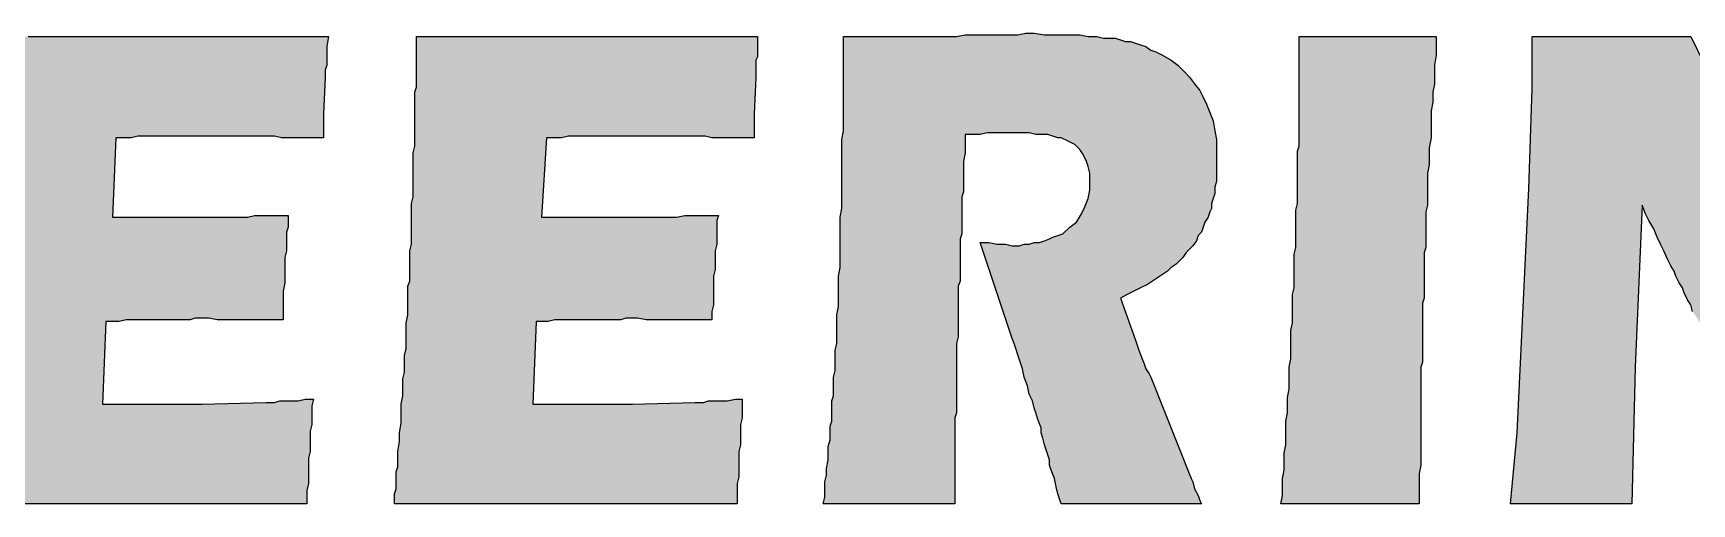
# Model space of a CAD drawing. Extents: x 0 to 48, y 0 to 36.
# Drawn here: x 46.22 to 47.034, y 6.611 to 6.842 of the extents above; entities that cross this region are included whole.
import ezdxf

# ---------------------------------------------------------------- set-up
doc = ezdxf.new("R2010")
doc.units = 0
doc.header["$LTSCALE"] = 10
doc.header["$MEASUREMENT"] = 0
doc.layers.add('BDR-18', color=1, linetype='Continuous')

# ---------------------------------------------------------------- blocks, each defined once
blk = doc.blocks.new('hel_logo_borderless')
at = {"layer": 'BDR-18', "linetype": 'ByBlock'}
h = blk.add_hatch(color=256, dxfattribs=at)
h.dxf.hatch_style = 1
h.paths.add_polyline_path([(2.10754, 1.06416), (2.10836, 1.06747), (2.10836, 1.07161), (2.10836, 1.07493), (2.10919, 1.07824), (2.10919, 1.08155), (2.11002, 1.08569), (2.11002, 1.089), (2.11002, 1.09232), (2.11085, 1.09563), (2.11085, 1.09894), (2.11085, 1.10225), (2.11168, 1.10474), (2.11168, 1.10805), (2.11168, 1.11136), (2.11168, 1.11467), (2.1125, 1.11716), (2.1125, 1.12047), (2.1125, 1.12378), (2.1125, 1.12626), (2.11333, 1.12958), (2.11333, 1.13289), (2.11333, 1.1362), (2.11333, 1.13951), (2.11416, 1.14282), (2.11416, 1.14614), (2.11416, 1.15028), (2.11416, 1.15359), (2.11416, 1.1569), (2.11499, 1.16104), (2.11499, 1.16435), (2.11499, 1.16849), (2.11499, 1.17263), (2.11499, 1.17595), (2.11582, 1.18009), (2.11582, 1.18423), (2.11582, 1.18837), (2.11582, 1.19251), (2.11582, 1.19665), (2.11582, 1.20079), (2.11582, 1.20493), (2.11664, 1.20907), (2.11664, 1.21321), (2.11664, 1.21735), (2.11664, 1.22149), (2.11664, 1.22563), (2.11664, 1.22977), (2.11664, 1.23391), (2.11664, 1.23888), (2.11664, 1.24302), (2.11747, 1.24716), (2.11747, 1.2513), (2.11747, 1.25461), (2.11747, 1.25875), (2.11747, 1.26289), (2.11747, 1.2662), (2.11747, 1.26951), (2.11747, 1.27283), (2.11747, 1.27614), (2.11747, 1.27945), (2.11747, 1.28276), (2.11747, 1.28525), (2.11747, 1.28856), (2.11747, 1.29104), (2.11747, 1.29353), (2.12244, 1.29353), (2.12658, 1.29353), (2.13072, 1.29353), (2.13486, 1.29353), (2.13817, 1.29353), (2.14148, 1.29353), (2.1448, 1.29353), (2.14811, 1.29353), (2.15142, 1.29353), (2.15391, 1.29353), (2.15805, 1.29353), (2.16136, 1.29353), (2.16467, 1.29353), (2.16881, 1.29353), (2.17295, 1.29353), (2.17709, 1.29435), (2.18123, 1.29435), (2.1862, 1.29435), (2.19034, 1.29435), (2.19448, 1.29435), (2.19862, 1.29435), (2.20276, 1.29435), (2.2069, 1.29518), (2.21104, 1.29518), (2.21601, 1.29435), (2.22015, 1.29435), (2.22512, 1.29435), (2.22926, 1.29435), (2.2334, 1.29435), (2.23754, 1.29353), (2.24168, 1.29353), (2.24499, 1.2927), (2.2483, 1.2927), (2.25078, 1.2927), (2.25327, 1.29187), (2.25575, 1.29104), (2.25824, 1.29104), (2.26072, 1.29021), (2.2632, 1.28939), (2.26569, 1.28856), (2.26817, 1.2869), (2.27066, 1.28607), (2.27397, 1.28442), (2.27811, 1.28193), (2.28142, 1.27945), (2.28473, 1.27614), (2.28722, 1.27365), (2.2897, 1.27034), (2.29219, 1.26703), (2.29384, 1.26372), (2.2955, 1.2604), (2.29715, 1.25626), (2.29881, 1.25212), (2.29964, 1.24716), (2.30047, 1.24302), (2.30047, 1.24053), (2.30047, 1.23805), (2.30047, 1.23556), (2.30047, 1.23308), (2.30047, 1.2306), (2.30047, 1.22728), (2.30047, 1.2248), (2.30047, 1.22232), (2.29964, 1.21983), (2.29964, 1.21652), (2.29881, 1.21404), (2.29798, 1.21155), (2.29798, 1.20907), (2.29715, 1.20741), (2.29633, 1.20493), (2.29467, 1.20244), (2.29384, 1.19996), (2.29301, 1.19747), (2.29136, 1.19582), (2.29053, 1.19333), (2.28887, 1.19085), (2.28722, 1.18919), (2.28556, 1.18754), (2.28391, 1.18505), (2.28225, 1.1834), (2.28059, 1.18174), (2.27811, 1.18009), (2.27645, 1.17843), (2.27397, 1.17677), (2.27148, 1.17512), (2.269, 1.17346), (2.26652, 1.17181), (2.2632, 1.17015), (2.25989, 1.16849), (2.25658, 1.16684), (2.25327, 1.16518), (2.26072, 1.14448), (2.26238, 1.13951), (2.26403, 1.13537), (2.26486, 1.13289), (2.26569, 1.1304), (2.26734, 1.12792), (2.26817, 1.12626), (2.28805, 1.07658), (2.28887, 1.07493), (2.2897, 1.07161), (2.29136, 1.0683), (2.29219, 1.06582), (2.29301, 1.06416), (2.2897, 1.06416), (2.28722, 1.06416), (2.28391, 1.06416), (2.28142, 1.06416), (2.27894, 1.06416), (2.27645, 1.06416), (2.27231, 1.06416), (2.26817, 1.06416), (2.26486, 1.06416), (2.26155, 1.06416), (2.25989, 1.06416), (2.25658, 1.06416), (2.25327, 1.06416), (2.24913, 1.06416), (2.24499, 1.06416), (2.2425, 1.06416), (2.24085, 1.06416), (2.23836, 1.06416), (2.23505, 1.06416), (2.23257, 1.06416), (2.23008, 1.06416), (2.22677, 1.06416), (2.22429, 1.06416), (2.22346, 1.06665), (2.22263, 1.06913), (2.2218, 1.07244), (2.22098, 1.07658), (2.21932, 1.08072), (2.21849, 1.08321), (2.21849, 1.08569), (2.21766, 1.08817), (2.21684, 1.09066), (2.21601, 1.09314), (2.21518, 1.09646), (2.21435, 1.09894), (2.21435, 1.10142), (2.2127, 1.10556), (2.21187, 1.10888), (2.21104, 1.11136), (2.21021, 1.11467), (2.20855, 1.11798), (2.20773, 1.12212), (2.20607, 1.12626), (2.20524, 1.1304), (2.20441, 1.13289), (2.20359, 1.13537), (2.20276, 1.13786), (2.20193, 1.14034), (2.2011, 1.14282), (2.20027, 1.14531), (2.18454, 1.19251), (2.18868, 1.19251), (2.19282, 1.19168), (2.19696, 1.19168), (2.20027, 1.19085), (2.20359, 1.19085), (2.20607, 1.19168), (2.20855, 1.19168), (2.21104, 1.19251), (2.21352, 1.19251), (2.21601, 1.19333), (2.21849, 1.19416), (2.22015, 1.19499), (2.22263, 1.19582), (2.22512, 1.19665), (2.22843, 1.19996), (2.23174, 1.20244), (2.23422, 1.20658), (2.23588, 1.2099), (2.23754, 1.21404), (2.23836, 1.21818), (2.23836, 1.22232), (2.23836, 1.22646), (2.23754, 1.22977), (2.23671, 1.23225), (2.23505, 1.23556), (2.2334, 1.23805), (2.23091, 1.24053), (2.2276, 1.24219), (2.22429, 1.24384), (2.22263, 1.24384), (2.22015, 1.24467), (2.21766, 1.2455), (2.21518, 1.2455), (2.21187, 1.2455), (2.20855, 1.24633), (2.20524, 1.24633), (2.2011, 1.24633), (2.19862, 1.24633), (2.19613, 1.24633), (2.19282, 1.24633), (2.19034, 1.24633), (2.18785, 1.24633), (2.18454, 1.2455), (2.18123, 1.2455), (2.17709, 1.2455), (2.17709, 1.24136), (2.17709, 1.23639), (2.17626, 1.23225), (2.17626, 1.22728), (2.17626, 1.2248), (2.17626, 1.22232), (2.17626, 1.21983), (2.17626, 1.21735), (2.17543, 1.21486), (2.17543, 1.21238), (2.17543, 1.2099), (2.17543, 1.20741), (2.17543, 1.20493), (2.17543, 1.20161), (2.17543, 1.19913), (2.17543, 1.19665), (2.17461, 1.19416), (2.17461, 1.19085), (2.17461, 1.18837), (2.17461, 1.18505), (2.17461, 1.18257), (2.17461, 1.17926), (2.17461, 1.17677), (2.17461, 1.17346), (2.17378, 1.17098), (2.17378, 1.16767), (2.17378, 1.16435), (2.17378, 1.16104), (2.17378, 1.15856), (2.17378, 1.15525), (2.17378, 1.15193), (2.17378, 1.14862), (2.17378, 1.14614), (2.17295, 1.14282), (2.17295, 1.13951), (2.17295, 1.13703), (2.17295, 1.13372), (2.17295, 1.1304), (2.17295, 1.12709), (2.17295, 1.12461), (2.17295, 1.1213), (2.17295, 1.11798), (2.17295, 1.1155), (2.17295, 1.11219), (2.17295, 1.10888), (2.17212, 1.10639), (2.17212, 1.10308), (2.17212, 1.09977), (2.17212, 1.09728), (2.17212, 1.09397), (2.17212, 1.09066), (2.17212, 1.08817), (2.17212, 1.08486), (2.17212, 1.08155), (2.17212, 1.07907), (2.17212, 1.07575), (2.17212, 1.07327), (2.17212, 1.06996), (2.17212, 1.06665), (2.17212, 1.06416), (2.16881, 1.06416), (2.16633, 1.06416), (2.16301, 1.06416), (2.16053, 1.06416), (2.15805, 1.06416), (2.15556, 1.06416), (2.15142, 1.06416), (2.14728, 1.06416), (2.14397, 1.06416), (2.14148, 1.06416), (2.139, 1.06416), (2.13652, 1.06416), (2.13403, 1.06416), (2.13072, 1.06416), (2.12658, 1.06416), (2.12244, 1.06416), (2.12078, 1.06416), (2.1183, 1.06416), (2.11582, 1.06416), (2.11333, 1.06416), (2.11085, 1.06416)])
h = blk.add_hatch(color=256, dxfattribs=at)
h.dxf.hatch_style = 1
h.paths.add_polyline_path([(1.68607, 1.06416), (1.68607, 1.06665), (1.6869, 1.06913), (1.6869, 1.07161), (1.6869, 1.07493), (1.6869, 1.07741), (1.68773, 1.07989), (1.68773, 1.08238), (1.68773, 1.08486), (1.68773, 1.08735), (1.68855, 1.08983), (1.68855, 1.0948), (1.68938, 1.09894), (1.68938, 1.10391), (1.68938, 1.10805), (1.69021, 1.11302), (1.69021, 1.11716), (1.69021, 1.1213), (1.69104, 1.12544), (1.69104, 1.12875), (1.69104, 1.13289), (1.69187, 1.13703), (1.69187, 1.14034), (1.69187, 1.14448), (1.69187, 1.14862), (1.69269, 1.15276), (1.69269, 1.1569), (1.69269, 1.16104), (1.69352, 1.16601), (1.69352, 1.17098), (1.69352, 1.17346), (1.69352, 1.17595), (1.69352, 1.17843), (1.69352, 1.18091), (1.69352, 1.1834), (1.69435, 1.18588), (1.69435, 1.18837), (1.69435, 1.19168), (1.69435, 1.19416), (1.69435, 1.19665), (1.69435, 1.19996), (1.69435, 1.20244), (1.69518, 1.20575), (1.69518, 1.20824), (1.69518, 1.21155), (1.69518, 1.21486), (1.69518, 1.21735), (1.69518, 1.22066), (1.69518, 1.22314), (1.69518, 1.22646), (1.69601, 1.22894), (1.69601, 1.23142), (1.69601, 1.23391), (1.69601, 1.23639), (1.69601, 1.2397), (1.69601, 1.24136), (1.69601, 1.24633), (1.69601, 1.25047), (1.69601, 1.25461), (1.69683, 1.25875), (1.69683, 1.26289), (1.69683, 1.2662), (1.69683, 1.26869), (1.69683, 1.272), (1.69683, 1.27448), (1.69683, 1.27697), (1.69683, 1.27862), (1.69683, 1.29353), (1.70097, 1.29353), (1.70594, 1.29353), (1.71091, 1.29353), (1.71505, 1.29353), (1.71753, 1.29353), (1.72002, 1.29353), (1.7225, 1.29353), (1.72581, 1.29353), (1.7283, 1.29353), (1.73078, 1.29353), (1.73327, 1.29353), (1.73575, 1.29353), (1.73824, 1.29353), (1.74155, 1.29353), (1.74403, 1.29353), (1.74652, 1.29353), (1.74983, 1.29353), (1.75231, 1.29353), (1.75562, 1.29353), (1.75811, 1.29353), (1.76142, 1.29353), (1.7639, 1.29353), (1.76722, 1.29353), (1.77053, 1.29353), (1.77301, 1.29353), (1.77632, 1.29353), (1.77964, 1.29353), (1.78295, 1.29353), (1.78543, 1.29353), (1.78874, 1.29353), (1.79123, 1.29353), (1.79371, 1.29353), (1.79702, 1.29353), (1.79951, 1.29353), (1.80199, 1.29353), (1.80531, 1.29353), (1.80779, 1.29353), (1.81027, 1.29353), (1.81359, 1.29353), (1.81607, 1.29353), (1.81855, 1.29353), (1.82104, 1.29353), (1.82352, 1.29353), (1.82601, 1.29353), (1.82849, 1.29353), (1.8318, 1.29353), (1.83429, 1.29353), (1.83677, 1.29353), (1.83925, 1.29353), (1.84174, 1.29353), (1.84588, 1.29353), (1.85085, 1.29353), (1.85581, 1.29353), (1.85996, 1.29353), (1.86492, 1.29353), (1.8641, 1.28856), (1.8641, 1.2869), (1.8641, 1.28359), (1.8641, 1.28193), (1.8641, 1.27945), (1.86327, 1.27697), (1.86327, 1.27365), (1.86244, 1.25544), (1.86244, 1.25212), (1.86244, 1.24964), (1.86244, 1.24633), (1.86244, 1.24384), (1.85913, 1.24384), (1.85499, 1.24384), (1.85167, 1.24384), (1.84836, 1.24384), (1.84505, 1.24384), (1.84174, 1.24384), (1.83843, 1.24467), (1.83594, 1.24467), (1.83263, 1.24467), (1.82932, 1.24467), (1.82683, 1.24467), (1.82435, 1.24467), (1.82104, 1.24467), (1.81855, 1.24467), (1.81607, 1.24467), (1.81359, 1.24467), (1.8111, 1.24467), (1.80862, 1.24467), (1.80613, 1.24467), (1.80365, 1.24467), (1.79951, 1.24467), (1.79537, 1.24467), (1.79206, 1.24467), (1.78874, 1.24467), (1.78626, 1.24467), (1.7846, 1.24467), (1.78212, 1.24467), (1.77964, 1.24467), (1.77715, 1.24467), (1.77467, 1.24467), (1.77136, 1.24467), (1.76804, 1.24384), (1.76473, 1.24384), (1.76059, 1.24384), (1.75894, 1.20493), (1.76308, 1.20493), (1.76804, 1.20493), (1.77053, 1.20493), (1.77301, 1.20493), (1.7755, 1.20493), (1.77798, 1.20493), (1.78046, 1.20493), (1.78295, 1.20493), (1.78626, 1.20493), (1.78874, 1.20493), (1.79123, 1.20493), (1.79454, 1.20493), (1.79702, 1.20493), (1.80034, 1.20493), (1.80282, 1.20493), (1.80613, 1.20493), (1.80779, 1.20493), (1.81027, 1.20493), (1.81276, 1.20493), (1.81524, 1.20493), (1.81855, 1.20493), (1.82187, 1.20493), (1.82518, 1.20493), (1.82849, 1.20575), (1.83263, 1.20575), (1.83677, 1.20575), (1.84091, 1.20575), (1.84505, 1.20575), (1.84505, 1.20327), (1.84505, 1.19996), (1.84422, 1.19747), (1.84422, 1.19499), (1.84422, 1.19168), (1.84422, 1.18837), (1.84339, 1.18505), (1.84339, 1.18257), (1.84339, 1.17926), (1.84339, 1.17595), (1.84339, 1.17263), (1.84257, 1.16849), (1.84257, 1.16518), (1.84257, 1.16187), (1.84257, 1.15856), (1.84257, 1.15442), (1.83925, 1.15442), (1.83594, 1.15442), (1.83263, 1.15442), (1.83015, 1.15442), (1.82683, 1.15442), (1.82435, 1.15442), (1.82187, 1.15442), (1.81938, 1.15442), (1.8169, 1.15442), (1.81441, 1.15442), (1.81027, 1.15442), (1.80613, 1.15525), (1.80199, 1.15525), (1.79951, 1.15525), (1.79702, 1.15442), (1.79454, 1.15442), (1.79123, 1.15442), (1.78874, 1.15442), (1.78626, 1.15442), (1.78295, 1.15442), (1.78046, 1.15442), (1.77715, 1.15442), (1.77467, 1.15442), (1.77136, 1.15442), (1.76804, 1.15442), (1.76556, 1.15442), (1.76225, 1.15359), (1.75894, 1.15359), (1.75562, 1.15359), (1.75397, 1.11302), (1.77136, 1.11302), (1.77301, 1.11302), (1.77632, 1.11302), (1.77964, 1.11302), (1.78295, 1.11302), (1.78709, 1.11302), (1.78957, 1.11302), (1.79206, 1.11302), (1.79454, 1.11302), (1.79702, 1.11302), (1.80034, 1.11302), (1.80282, 1.11302), (1.83429, 1.11384), (1.83594, 1.11384), (1.83843, 1.11384), (1.84091, 1.11467), (1.84339, 1.11467), (1.84671, 1.11467), (1.85002, 1.11467), (1.85333, 1.1155), (1.85747, 1.1155), (1.85664, 1.11219), (1.85664, 1.10888), (1.85664, 1.10639), (1.85664, 1.10308), (1.85581, 1.09977), (1.85581, 1.09646), (1.85581, 1.09314), (1.85581, 1.08983), (1.85499, 1.08652), (1.85499, 1.08403), (1.85499, 1.08072), (1.85499, 1.07741), (1.85499, 1.0741), (1.85416, 1.07079), (1.85416, 1.06747), (1.85416, 1.06416), (1.84919, 1.06416), (1.84505, 1.06416), (1.84008, 1.06416), (1.83511, 1.06416), (1.83015, 1.06416), (1.82601, 1.06416), (1.82352, 1.06416), (1.82104, 1.06416), (1.81855, 1.06416), (1.81607, 1.06416), (1.81359, 1.06416), (1.81027, 1.06416), (1.80779, 1.06416), (1.80531, 1.06416), (1.80282, 1.06416), (1.80034, 1.06416), (1.79785, 1.06416), (1.79537, 1.06416), (1.79288, 1.06416), (1.78957, 1.06416), (1.78709, 1.06416), (1.7846, 1.06416), (1.78212, 1.06416), (1.77881, 1.06416), (1.77632, 1.06416), (1.77384, 1.06416), (1.7076, 1.06416)])
h = blk.add_hatch(color=256, dxfattribs=at)
h.dxf.hatch_style = 1
h.paths.add_polyline_path([(1.89722, 1.06416), (1.89722, 1.06665), (1.89722, 1.06913), (1.89804, 1.07161), (1.89804, 1.07493), (1.89804, 1.07741), (1.89804, 1.07989), (1.89887, 1.08238), (1.89887, 1.08486), (1.89887, 1.08735), (1.89887, 1.08983), (1.8997, 1.0948), (1.8997, 1.09894), (1.90053, 1.10391), (1.90053, 1.10805), (1.90053, 1.11302), (1.90136, 1.11716), (1.90136, 1.1213), (1.90136, 1.12544), (1.90218, 1.12875), (1.90218, 1.13289), (1.90218, 1.13703), (1.90301, 1.14034), (1.90301, 1.14448), (1.90301, 1.14862), (1.90301, 1.15276), (1.90384, 1.1569), (1.90384, 1.16104), (1.90384, 1.16601), (1.90384, 1.17098), (1.90467, 1.17346), (1.90467, 1.17595), (1.90467, 1.17843), (1.90467, 1.18091), (1.90467, 1.1834), (1.90467, 1.18588), (1.90467, 1.18837), (1.9055, 1.19168), (1.9055, 1.19416), (1.9055, 1.19665), (1.9055, 1.19996), (1.9055, 1.20244), (1.9055, 1.20575), (1.9055, 1.20824), (1.9055, 1.21155), (1.90632, 1.21486), (1.90632, 1.21735), (1.90632, 1.22066), (1.90632, 1.22314), (1.90632, 1.22646), (1.90632, 1.22894), (1.90632, 1.23142), (1.90632, 1.23391), (1.90632, 1.23639), (1.90715, 1.2397), (1.90715, 1.24136), (1.90715, 1.24633), (1.90715, 1.25047), (1.90715, 1.25461), (1.90715, 1.25875), (1.90715, 1.26289), (1.90715, 1.2662), (1.90798, 1.26869), (1.90798, 1.272), (1.90798, 1.27448), (1.90798, 1.27697), (1.90798, 1.27862), (1.90798, 1.29353), (1.91212, 1.29353), (1.91709, 1.29353), (1.92123, 1.29353), (1.9262, 1.29353), (1.92868, 1.29353), (1.93117, 1.29353), (1.93365, 1.29353), (1.93613, 1.29353), (1.93862, 1.29353), (1.9411, 1.29353), (1.94441, 1.29353), (1.9469, 1.29353), (1.94938, 1.29353), (1.95187, 1.29353), (1.95518, 1.29353), (1.95766, 1.29353), (1.96097, 1.29353), (1.96346, 1.29353), (1.96594, 1.29353), (1.96925, 1.29353), (1.97174, 1.29353), (1.97505, 1.29353), (1.97836, 1.29353), (1.98085, 1.29353), (1.98416, 1.29353), (1.98747, 1.29353), (1.98996, 1.29353), (1.99327, 1.29353), (1.99658, 1.29353), (1.99906, 1.29353), (2.00238, 1.29353), (2.00486, 1.29353), (2.00734, 1.29353), (2.01066, 1.29353), (2.01314, 1.29353), (2.01645, 1.29353), (2.01894, 1.29353), (2.02142, 1.29353), (2.0239, 1.29353), (2.02722, 1.29353), (2.0297, 1.29353), (2.03218, 1.29353), (2.03467, 1.29353), (2.03715, 1.29353), (2.03964, 1.29353), (2.04212, 1.29353), (2.04461, 1.29353), (2.04709, 1.29353), (2.04957, 1.29353), (2.05206, 1.29353), (2.05703, 1.29353), (2.06199, 1.29353), (2.06613, 1.29353), (2.0711, 1.29353), (2.07524, 1.29353), (2.07524, 1.28856), (2.07524, 1.2869), (2.07524, 1.28359), (2.07441, 1.28193), (2.07441, 1.27945), (2.07441, 1.27697), (2.07441, 1.27365), (2.07359, 1.25544), (2.07359, 1.25212), (2.07359, 1.24964), (2.07359, 1.24633), (2.07359, 1.24384), (2.06945, 1.24384), (2.06613, 1.24384), (2.06282, 1.24384), (2.05951, 1.24384), (2.0562, 1.24384), (2.05289, 1.24384), (2.04957, 1.24467), (2.04626, 1.24467), (2.04378, 1.24467), (2.04047, 1.24467), (2.03798, 1.24467), (2.03467, 1.24467), (2.03218, 1.24467), (2.0297, 1.24467), (2.02722, 1.24467), (2.02473, 1.24467), (2.02142, 1.24467), (2.01894, 1.24467), (2.01645, 1.24467), (2.0148, 1.24467), (2.00983, 1.24467), (2.00652, 1.24467), (2.0032, 1.24467), (1.99989, 1.24467), (1.99741, 1.24467), (1.99492, 1.24467), (1.99327, 1.24467), (1.99078, 1.24467), (1.9883, 1.24467), (1.98582, 1.24467), (1.9825, 1.24467), (1.97919, 1.24384), (1.97505, 1.24384), (1.97174, 1.24384), (1.96925, 1.20493), (1.97422, 1.20493), (1.97919, 1.20493), (1.98168, 1.20493), (1.98416, 1.20493), (1.98664, 1.20493), (1.98913, 1.20493), (1.99161, 1.20493), (1.9941, 1.20493), (1.99658, 1.20493), (1.99989, 1.20493), (2.00238, 1.20493), (2.00486, 1.20493), (2.00817, 1.20493), (2.01066, 1.20493), (2.01397, 1.20493), (2.01728, 1.20493), (2.01894, 1.20493), (2.02142, 1.20493), (2.0239, 1.20493), (2.02639, 1.20493), (2.0297, 1.20493), (2.03218, 1.20493), (2.0355, 1.20493), (2.03964, 1.20575), (2.04295, 1.20575), (2.04709, 1.20575), (2.05123, 1.20575), (2.0562, 1.20575), (2.05537, 1.20327), (2.05537, 1.19996), (2.05537, 1.19747), (2.05537, 1.19499), (2.05537, 1.19168), (2.05454, 1.18837), (2.05454, 1.18505), (2.05454, 1.18257), (2.05454, 1.17926), (2.05371, 1.17595), (2.05371, 1.17263), (2.05371, 1.16849), (2.05371, 1.16518), (2.05371, 1.16187), (2.05289, 1.15856), (2.05289, 1.15442), (2.04957, 1.15442), (2.04709, 1.15442), (2.04378, 1.15442), (2.04047, 1.15442), (2.03798, 1.15442), (2.0355, 1.15442), (2.03218, 1.15442), (2.0297, 1.15442), (2.02722, 1.15442), (2.02556, 1.15442), (2.02059, 1.15442), (2.01645, 1.15525), (2.01314, 1.15525), (2.01066, 1.15525), (2.00817, 1.15442), (2.00486, 1.15442), (2.00238, 1.15442), (1.99989, 1.15442), (1.99658, 1.15442), (1.9941, 1.15442), (1.99078, 1.15442), (1.9883, 1.15442), (1.98499, 1.15442), (1.9825, 1.15442), (1.97919, 1.15442), (1.97588, 1.15442), (1.97257, 1.15359), (1.97008, 1.15359), (1.96677, 1.15359), (1.96511, 1.11302), (1.98168, 1.11302), (1.98416, 1.11302), (1.98664, 1.11302), (1.98996, 1.11302), (1.9941, 1.11302), (1.99824, 1.11302), (2.00072, 1.11302), (2.0032, 1.11302), (2.00569, 1.11302), (2.00817, 1.11302), (2.01066, 1.11302), (2.01397, 1.11302), (2.04461, 1.11384), (2.04709, 1.11384), (2.04875, 1.11384), (2.05123, 1.11467), (2.05454, 1.11467), (2.05703, 1.11467), (2.06034, 1.11467), (2.06448, 1.1155), (2.06779, 1.1155), (2.06779, 1.11219), (2.06779, 1.10888), (2.06779, 1.10639), (2.06696, 1.10308), (2.06696, 1.09977), (2.06696, 1.09646), (2.06696, 1.09314), (2.06613, 1.08983), (2.06613, 1.08652), (2.06613, 1.08403), (2.06613, 1.08072), (2.06613, 1.07741), (2.06531, 1.0741), (2.06531, 1.07079), (2.06531, 1.06747), (2.06531, 1.06416), (2.06034, 1.06416), (2.0562, 1.06416), (2.05123, 1.06416), (2.04626, 1.06416), (2.04129, 1.06416), (2.03633, 1.06416), (2.03384, 1.06416), (2.03136, 1.06416), (2.02887, 1.06416), (2.02639, 1.06416), (2.0239, 1.06416), (2.02142, 1.06416), (2.01894, 1.06416), (2.01645, 1.06416), (2.01397, 1.06416), (2.01148, 1.06416), (2.009, 1.06416), (2.00569, 1.06416), (2.0032, 1.06416), (2.00072, 1.06416), (1.99824, 1.06416), (1.99575, 1.06416), (1.99244, 1.06416), (1.98996, 1.06416), (1.98747, 1.06416), (1.98499, 1.06416), (1.91875, 1.06416)])
h = blk.add_hatch(color=256, dxfattribs=at)
h.dxf.hatch_style = 1
h.paths.add_polyline_path([(2.33193, 1.06416), (2.33276, 1.0683), (2.33276, 1.07244), (2.33276, 1.07658), (2.33359, 1.08072), (2.33359, 1.08486), (2.33359, 1.089), (2.33442, 1.09314), (2.33442, 1.09646), (2.33442, 1.1006), (2.33442, 1.10474), (2.33524, 1.10888), (2.33524, 1.11219), (2.33524, 1.11633), (2.33607, 1.12047), (2.33607, 1.12378), (2.33607, 1.12792), (2.33607, 1.13123), (2.3369, 1.13537), (2.3369, 1.13868), (2.3369, 1.142), (2.3369, 1.14614), (2.3369, 1.14945), (2.33773, 1.15276), (2.33773, 1.1569), (2.33773, 1.16021), (2.33773, 1.16353), (2.33773, 1.16684), (2.33856, 1.17015), (2.33856, 1.17346), (2.33856, 1.17677), (2.33856, 1.18009), (2.33856, 1.1834), (2.33856, 1.18671), (2.33938, 1.19002), (2.33938, 1.19333), (2.33938, 1.19665), (2.33938, 1.19913), (2.33938, 1.20244), (2.33938, 1.20575), (2.33938, 1.20824), (2.34021, 1.21155), (2.34021, 1.21486), (2.34021, 1.21735), (2.34021, 1.22066), (2.34021, 1.22314), (2.34021, 1.22646), (2.34021, 1.22894), (2.34021, 1.23142), (2.34021, 1.23474), (2.34021, 1.23722), (2.34104, 1.2397), (2.34104, 1.24219), (2.34104, 1.2455), (2.34104, 1.24798), (2.34104, 1.25047), (2.34104, 1.25295), (2.34104, 1.25544), (2.34104, 1.25792), (2.34104, 1.2604), (2.34104, 1.26289), (2.34104, 1.26703), (2.34104, 1.272), (2.34104, 1.29353), (2.34435, 1.29353), (2.34684, 1.29353), (2.35015, 1.29353), (2.35263, 1.29353), (2.35594, 1.29353), (2.35843, 1.29353), (2.36091, 1.29353), (2.36257, 1.29353), (2.36671, 1.29353), (2.37085, 1.29353), (2.37333, 1.29353), (2.37582, 1.29353), (2.37747, 1.29353), (2.37996, 1.29353), (2.38244, 1.29353), (2.38658, 1.29353), (2.38824, 1.29353), (2.39072, 1.29353), (2.39321, 1.29353), (2.39569, 1.29353), (2.399, 1.29353), (2.40149, 1.29353), (2.4048, 1.29353), (2.40811, 1.29353), (2.40811, 1.28939), (2.40811, 1.28442), (2.40728, 1.27945), (2.40728, 1.27531), (2.40728, 1.27034), (2.40645, 1.2662), (2.40645, 1.26123), (2.40563, 1.25709), (2.40563, 1.25212), (2.40563, 1.24798), (2.40563, 1.24384), (2.4048, 1.23888), (2.4048, 1.23474), (2.4048, 1.2306), (2.40397, 1.22646), (2.40397, 1.22232), (2.40397, 1.219), (2.40397, 1.21652), (2.40397, 1.21321), (2.40397, 1.21072), (2.40314, 1.20741), (2.40314, 1.20493), (2.40314, 1.20161), (2.40314, 1.19913), (2.40314, 1.19582), (2.40314, 1.19333), (2.40314, 1.19002), (2.40231, 1.18754), (2.40231, 1.18505), (2.40231, 1.18174), (2.40231, 1.17926), (2.40231, 1.17677), (2.40231, 1.17346), (2.40231, 1.17098), (2.40231, 1.16849), (2.40231, 1.16518), (2.40149, 1.1627), (2.40149, 1.16021), (2.40149, 1.15773), (2.40149, 1.15442), (2.40149, 1.15193), (2.40149, 1.14945), (2.40149, 1.14696), (2.40149, 1.14448), (2.40149, 1.142), (2.40149, 1.13868), (2.40149, 1.1362), (2.40149, 1.13372), (2.40066, 1.13123), (2.40066, 1.12875), (2.40066, 1.12626), (2.40066, 1.12378), (2.40066, 1.1213), (2.40066, 1.11881), (2.40066, 1.11384), (2.40066, 1.1097), (2.40066, 1.10474), (2.40066, 1.1006), (2.40066, 1.09563), (2.40066, 1.09149), (2.40066, 1.08735), (2.40066, 1.08321), (2.39983, 1.07907), (2.39983, 1.07493), (2.39983, 1.07161), (2.39983, 1.06747), (2.39983, 1.06416), (2.36919, 1.06416), (2.36671, 1.06416), (2.3634, 1.06416), (2.36008, 1.06416), (2.35594, 1.06416), (2.35346, 1.06416), (2.35098, 1.06416), (2.34766, 1.06416), (2.34518, 1.06416), (2.34187, 1.06416), (2.33938, 1.06416), (2.33607, 1.06416)])
h = blk.add_hatch(color=256, dxfattribs=at)
h.dxf.hatch_style = 1
h.paths.add_polyline_path([(2.44454, 1.06416), (2.44785, 1.09894), (2.45365, 1.219), (2.45531, 1.26786), (2.45531, 1.29353), (2.45862, 1.29353), (2.4611, 1.29353), (2.46442, 1.29353), (2.4669, 1.29353), (2.46938, 1.29353), (2.47187, 1.29353), (2.47518, 1.29353), (2.47766, 1.29353), (2.48015, 1.29353), (2.48263, 1.29353), (2.48512, 1.29353), (2.4876, 1.29353), (2.49257, 1.29353), (2.49671, 1.29353), (2.50002, 1.29353), (2.50416, 1.29353), (2.50747, 1.29353), (2.51244, 1.29353), (2.5141, 1.29353), (2.51658, 1.29353), (2.51907, 1.29353), (2.52155, 1.29353), (2.52486, 1.29353), (2.52735, 1.29353), (2.52983, 1.29353), (2.53314, 1.29353), (2.5969, 1.1627), (2.60601, 1.14365), (2.60601, 1.14779), (2.60601, 1.15111), (2.60684, 1.15525), (2.60684, 1.15939), (2.60684, 1.16353), (2.60684, 1.16849), (2.60766, 1.17263), (2.60766, 1.17512), (2.60766, 1.1776), (2.60766, 1.18009), (2.60766, 1.18257), (2.60766, 1.18588), (2.60766, 1.18837), (2.60849, 1.19085), (2.60849, 1.19333), (2.60849, 1.19665), (2.60849, 1.19913), (2.60849, 1.20161), (2.60849, 1.20493), (2.60849, 1.20741), (2.60932, 1.21072), (2.60932, 1.21404), (2.60932, 1.21652), (2.60932, 1.21983), (2.60932, 1.22314), (2.60932, 1.22646), (2.60932, 1.22977), (2.60932, 1.23225), (2.61015, 1.23556), (2.61015, 1.23805), (2.61015, 1.24136), (2.61015, 1.24384), (2.61015, 1.24716), (2.61015, 1.24964), (2.61015, 1.25212), (2.61015, 1.25461), (2.61015, 1.25709), (2.61015, 1.25958), (2.61098, 1.26206), (2.61098, 1.2662), (2.61098, 1.27034), (2.61098, 1.27448), (2.61098, 1.27862), (2.61098, 1.28193), (2.61098, 1.28525), (2.61098, 1.28856), (2.61098, 1.29104), (2.61098, 1.29353), (2.61594, 1.29353), (2.62008, 1.29353), (2.62422, 1.29353), (2.62754, 1.29353), (2.63168, 1.29353), (2.63499, 1.29353), (2.63747, 1.29353), (2.64079, 1.29353), (2.64244, 1.29353), (2.64493, 1.29353), (2.64741, 1.29353), (2.65072, 1.29353), (2.65486, 1.29353), (2.65652, 1.29353), (2.659, 1.29353), (2.66149, 1.29353), (2.6648, 1.29353), (2.66728, 1.29353), (2.67059, 1.29353), (2.66645, 1.24384), (2.65983, 1.10391), (2.659, 1.06416), (2.65403, 1.06416), (2.64907, 1.06416), (2.64493, 1.06416), (2.63996, 1.06416), (2.63582, 1.06416), (2.63085, 1.06416), (2.62671, 1.06416), (2.62257, 1.06416), (2.61843, 1.06416), (2.61429, 1.06416), (2.61015, 1.06416), (2.60766, 1.06416), (2.60518, 1.06416), (2.6027, 1.06416), (2.60021, 1.06416), (2.59773, 1.06416), (2.59524, 1.06416), (2.59193, 1.06416), (2.58945, 1.06416), (2.58614, 1.06416), (2.58282, 1.06416), (2.58117, 1.06747), (2.57951, 1.07161), (2.57786, 1.07493), (2.5762, 1.07824), (2.57537, 1.08072), (2.57372, 1.08321), (2.57289, 1.08569), (2.57123, 1.08817), (2.54639, 1.1362), (2.54473, 1.13868), (2.54308, 1.142), (2.54142, 1.14448), (2.54059, 1.14779), (2.53894, 1.15028), (2.53728, 1.15359), (2.53563, 1.15607), (2.53397, 1.15856), (2.53314, 1.16187), (2.53149, 1.16435), (2.52983, 1.16767), (2.529, 1.17015), (2.52735, 1.17263), (2.52569, 1.17595), (2.52486, 1.17843), (2.52321, 1.18091), (2.52155, 1.18423), (2.51989, 1.18837), (2.51824, 1.19168), (2.51658, 1.19499), (2.51493, 1.19913), (2.51244, 1.20327), (2.51079, 1.20658), (2.50913, 1.21072), (2.50582, 1.13123), (2.50416, 1.06416), (2.50002, 1.06416), (2.49588, 1.06416), (2.49174, 1.06416), (2.4876, 1.06416), (2.48429, 1.06416), (2.48098, 1.06416), (2.47849, 1.06416), (2.47601, 1.06416), (2.47352, 1.06416), (2.47104, 1.06416), (2.46773, 1.06416), (2.46359, 1.06416), (2.46028, 1.06416), (2.45779, 1.06416), (2.45531, 1.06416), (2.45282, 1.06416), (2.45034, 1.06416), (2.44785, 1.06416)])
for points in [[(2.10754, 1.06416), (2.10836, 1.06747), (2.10836, 1.07161), (2.10836, 1.07493), (2.10919, 1.07824), (2.10919, 1.08155), (2.11002, 1.08569), (2.11002, 1.089), (2.11002, 1.09232), (2.11085, 1.09563), (2.11085, 1.09894), (2.11085, 1.10225), (2.11168, 1.10474), (2.11168, 1.10805), (2.11168, 1.11136), (2.11168, 1.11467), (2.1125, 1.11716), (2.1125, 1.12047), (2.1125, 1.12378), (2.1125, 1.12626), (2.11333, 1.12958), (2.11333, 1.13289), (2.11333, 1.1362), (2.11333, 1.13951), (2.11416, 1.14282), (2.11416, 1.14614), (2.11416, 1.15028), (2.11416, 1.15359), (2.11416, 1.1569), (2.11499, 1.16104), (2.11499, 1.16435), (2.11499, 1.16849), (2.11499, 1.17263), (2.11499, 1.17595), (2.11582, 1.18009), (2.11582, 1.18423), (2.11582, 1.18837), (2.11582, 1.19251), (2.11582, 1.19665), (2.11582, 1.20079), (2.11582, 1.20493), (2.11664, 1.20907), (2.11664, 1.21321), (2.11664, 1.21735), (2.11664, 1.22149), (2.11664, 1.22563), (2.11664, 1.22977), (2.11664, 1.23391), (2.11664, 1.23888), (2.11664, 1.24302), (2.11747, 1.24716), (2.11747, 1.2513), (2.11747, 1.25461), (2.11747, 1.25875), (2.11747, 1.26289), (2.11747, 1.2662), (2.11747, 1.26951), (2.11747, 1.27283), (2.11747, 1.27614), (2.11747, 1.27945), (2.11747, 1.28276), (2.11747, 1.28525), (2.11747, 1.28856), (2.11747, 1.29104), (2.11747, 1.29353), (2.12244, 1.29353), (2.12658, 1.29353), (2.13072, 1.29353), (2.13486, 1.29353), (2.13817, 1.29353), (2.14148, 1.29353), (2.1448, 1.29353), (2.14811, 1.29353), (2.15142, 1.29353), (2.15391, 1.29353), (2.15805, 1.29353), (2.16136, 1.29353), (2.16467, 1.29353), (2.16881, 1.29353), (2.17295, 1.29353), (2.17709, 1.29435), (2.18123, 1.29435), (2.1862, 1.29435), (2.19034, 1.29435), (2.19448, 1.29435), (2.19862, 1.29435), (2.20276, 1.29435), (2.2069, 1.29518), (2.21104, 1.29518), (2.21601, 1.29435), (2.22015, 1.29435), (2.22512, 1.29435), (2.22926, 1.29435), (2.2334, 1.29435), (2.23754, 1.29353), (2.24168, 1.29353), (2.24499, 1.2927), (2.2483, 1.2927), (2.25078, 1.2927), (2.25327, 1.29187), (2.25575, 1.29104), (2.25824, 1.29104), (2.26072, 1.29021), (2.2632, 1.28939), (2.26569, 1.28856), (2.26817, 1.2869), (2.27066, 1.28607), (2.27397, 1.28442), (2.27811, 1.28193), (2.28142, 1.27945), (2.28473, 1.27614), (2.28722, 1.27365), (2.2897, 1.27034), (2.29219, 1.26703), (2.29384, 1.26372), (2.2955, 1.2604), (2.29715, 1.25626), (2.29881, 1.25212), (2.29964, 1.24716), (2.30047, 1.24302), (2.30047, 1.24053), (2.30047, 1.23805), (2.30047, 1.23556), (2.30047, 1.23308), (2.30047, 1.2306), (2.30047, 1.22728), (2.30047, 1.2248), (2.30047, 1.22232), (2.29964, 1.21983), (2.29964, 1.21652), (2.29881, 1.21404), (2.29798, 1.21155), (2.29798, 1.20907), (2.29715, 1.20741), (2.29633, 1.20493), (2.29467, 1.20244), (2.29384, 1.19996), (2.29301, 1.19747), (2.29136, 1.19582), (2.29053, 1.19333), (2.28887, 1.19085), (2.28722, 1.18919), (2.28556, 1.18754), (2.28391, 1.18505), (2.28225, 1.1834), (2.28059, 1.18174), (2.27811, 1.18009), (2.27645, 1.17843), (2.27397, 1.17677), (2.27148, 1.17512), (2.269, 1.17346), (2.26652, 1.17181), (2.2632, 1.17015), (2.25989, 1.16849), (2.25658, 1.16684), (2.25327, 1.16518), (2.26072, 1.14448), (2.26238, 1.13951), (2.26403, 1.13537), (2.26486, 1.13289), (2.26569, 1.1304), (2.26734, 1.12792), (2.26817, 1.12626), (2.28805, 1.07658), (2.28887, 1.07493), (2.2897, 1.07161), (2.29136, 1.0683), (2.29219, 1.06582), (2.29301, 1.06416), (2.2897, 1.06416), (2.28722, 1.06416), (2.28391, 1.06416), (2.28142, 1.06416), (2.27894, 1.06416), (2.27645, 1.06416), (2.27231, 1.06416), (2.26817, 1.06416), (2.26486, 1.06416), (2.26155, 1.06416), (2.25989, 1.06416), (2.25658, 1.06416), (2.25327, 1.06416), (2.24913, 1.06416), (2.24499, 1.06416), (2.2425, 1.06416), (2.24085, 1.06416), (2.23836, 1.06416), (2.23505, 1.06416), (2.23257, 1.06416), (2.23008, 1.06416), (2.22677, 1.06416), (2.22429, 1.06416), (2.22346, 1.06665), (2.22263, 1.06913), (2.2218, 1.07244), (2.22098, 1.07658), (2.21932, 1.08072), (2.21849, 1.08321), (2.21849, 1.08569), (2.21766, 1.08817), (2.21684, 1.09066), (2.21601, 1.09314), (2.21518, 1.09646), (2.21435, 1.09894), (2.21435, 1.10142), (2.2127, 1.10556), (2.21187, 1.10888), (2.21104, 1.11136), (2.21021, 1.11467), (2.20855, 1.11798), (2.20773, 1.12212), (2.20607, 1.12626), (2.20524, 1.1304), (2.20441, 1.13289), (2.20359, 1.13537), (2.20276, 1.13786), (2.20193, 1.14034), (2.2011, 1.14282), (2.20027, 1.14531), (2.18454, 1.19251), (2.18868, 1.19251), (2.19282, 1.19168), (2.19696, 1.19168), (2.20027, 1.19085), (2.20359, 1.19085), (2.20607, 1.19168), (2.20855, 1.19168), (2.21104, 1.19251), (2.21352, 1.19251), (2.21601, 1.19333), (2.21849, 1.19416), (2.22015, 1.19499), (2.22263, 1.19582), (2.22512, 1.19665), (2.22843, 1.19996), (2.23174, 1.20244), (2.23422, 1.20658), (2.23588, 1.2099), (2.23754, 1.21404), (2.23836, 1.21818), (2.23836, 1.22232), (2.23836, 1.22646), (2.23754, 1.22977), (2.23671, 1.23225), (2.23505, 1.23556), (2.2334, 1.23805), (2.23091, 1.24053), (2.2276, 1.24219), (2.22429, 1.24384), (2.22263, 1.24384), (2.22015, 1.24467), (2.21766, 1.2455), (2.21518, 1.2455), (2.21187, 1.2455), (2.20855, 1.24633), (2.20524, 1.24633), (2.2011, 1.24633), (2.19862, 1.24633), (2.19613, 1.24633), (2.19282, 1.24633), (2.19034, 1.24633), (2.18785, 1.24633), (2.18454, 1.2455), (2.18123, 1.2455), (2.17709, 1.2455), (2.17709, 1.24136), (2.17709, 1.23639), (2.17626, 1.23225), (2.17626, 1.22728), (2.17626, 1.2248), (2.17626, 1.22232), (2.17626, 1.21983), (2.17626, 1.21735), (2.17543, 1.21486), (2.17543, 1.21238), (2.17543, 1.2099), (2.17543, 1.20741), (2.17543, 1.20493), (2.17543, 1.20161), (2.17543, 1.19913), (2.17543, 1.19665), (2.17461, 1.19416), (2.17461, 1.19085), (2.17461, 1.18837), (2.17461, 1.18505), (2.17461, 1.18257), (2.17461, 1.17926), (2.17461, 1.17677), (2.17461, 1.17346), (2.17378, 1.17098), (2.17378, 1.16767), (2.17378, 1.16435), (2.17378, 1.16104), (2.17378, 1.15856), (2.17378, 1.15525), (2.17378, 1.15193), (2.17378, 1.14862), (2.17378, 1.14614), (2.17295, 1.14282), (2.17295, 1.13951), (2.17295, 1.13703), (2.17295, 1.13372), (2.17295, 1.1304), (2.17295, 1.12709), (2.17295, 1.12461), (2.17295, 1.1213), (2.17295, 1.11798), (2.17295, 1.1155), (2.17295, 1.11219), (2.17295, 1.10888), (2.17212, 1.10639), (2.17212, 1.10308), (2.17212, 1.09977), (2.17212, 1.09728), (2.17212, 1.09397), (2.17212, 1.09066), (2.17212, 1.08817), (2.17212, 1.08486), (2.17212, 1.08155), (2.17212, 1.07907), (2.17212, 1.07575), (2.17212, 1.07327), (2.17212, 1.06996), (2.17212, 1.06665), (2.17212, 1.06416), (2.16881, 1.06416), (2.16633, 1.06416), (2.16301, 1.06416), (2.16053, 1.06416), (2.15805, 1.06416), (2.15556, 1.06416), (2.15142, 1.06416), (2.14728, 1.06416), (2.14397, 1.06416), (2.14148, 1.06416), (2.139, 1.06416), (2.13652, 1.06416), (2.13403, 1.06416), (2.13072, 1.06416), (2.12658, 1.06416), (2.12244, 1.06416), (2.12078, 1.06416), (2.1183, 1.06416), (2.11582, 1.06416), (2.11333, 1.06416), (2.11085, 1.06416)], [(1.89722, 1.06416), (1.89722, 1.06665), (1.89722, 1.06913), (1.89804, 1.07161), (1.89804, 1.07493), (1.89804, 1.07741), (1.89804, 1.07989), (1.89887, 1.08238), (1.89887, 1.08486), (1.89887, 1.08735), (1.89887, 1.08983), (1.8997, 1.0948), (1.8997, 1.09894), (1.90053, 1.10391), (1.90053, 1.10805), (1.90053, 1.11302), (1.90136, 1.11716), (1.90136, 1.1213), (1.90136, 1.12544), (1.90218, 1.12875), (1.90218, 1.13289), (1.90218, 1.13703), (1.90301, 1.14034), (1.90301, 1.14448), (1.90301, 1.14862), (1.90301, 1.15276), (1.90384, 1.1569), (1.90384, 1.16104), (1.90384, 1.16601), (1.90384, 1.17098), (1.90467, 1.17346), (1.90467, 1.17595), (1.90467, 1.17843), (1.90467, 1.18091), (1.90467, 1.1834), (1.90467, 1.18588), (1.90467, 1.18837), (1.9055, 1.19168), (1.9055, 1.19416), (1.9055, 1.19665), (1.9055, 1.19996), (1.9055, 1.20244), (1.9055, 1.20575), (1.9055, 1.20824), (1.9055, 1.21155), (1.90632, 1.21486), (1.90632, 1.21735), (1.90632, 1.22066), (1.90632, 1.22314), (1.90632, 1.22646), (1.90632, 1.22894), (1.90632, 1.23142), (1.90632, 1.23391), (1.90632, 1.23639), (1.90715, 1.2397), (1.90715, 1.24136), (1.90715, 1.24633), (1.90715, 1.25047), (1.90715, 1.25461), (1.90715, 1.25875), (1.90715, 1.26289), (1.90715, 1.2662), (1.90798, 1.26869), (1.90798, 1.272), (1.90798, 1.27448), (1.90798, 1.27697), (1.90798, 1.27862), (1.90798, 1.29353), (1.91212, 1.29353), (1.91709, 1.29353), (1.92123, 1.29353), (1.9262, 1.29353), (1.92868, 1.29353), (1.93117, 1.29353), (1.93365, 1.29353), (1.93613, 1.29353), (1.93862, 1.29353), (1.9411, 1.29353), (1.94441, 1.29353), (1.9469, 1.29353), (1.94938, 1.29353), (1.95187, 1.29353), (1.95518, 1.29353), (1.95766, 1.29353), (1.96097, 1.29353), (1.96346, 1.29353), (1.96594, 1.29353), (1.96925, 1.29353), (1.97174, 1.29353), (1.97505, 1.29353), (1.97836, 1.29353), (1.98085, 1.29353), (1.98416, 1.29353), (1.98747, 1.29353), (1.98996, 1.29353), (1.99327, 1.29353), (1.99658, 1.29353), (1.99906, 1.29353), (2.00238, 1.29353), (2.00486, 1.29353), (2.00734, 1.29353), (2.01066, 1.29353), (2.01314, 1.29353), (2.01645, 1.29353), (2.01894, 1.29353), (2.02142, 1.29353), (2.0239, 1.29353), (2.02722, 1.29353), (2.0297, 1.29353), (2.03218, 1.29353), (2.03467, 1.29353), (2.03715, 1.29353), (2.03964, 1.29353), (2.04212, 1.29353), (2.04461, 1.29353), (2.04709, 1.29353), (2.04957, 1.29353), (2.05206, 1.29353), (2.05703, 1.29353), (2.06199, 1.29353), (2.06613, 1.29353), (2.0711, 1.29353), (2.07524, 1.29353), (2.07524, 1.28856), (2.07524, 1.2869), (2.07524, 1.28359), (2.07441, 1.28193), (2.07441, 1.27945), (2.07441, 1.27697), (2.07441, 1.27365), (2.07359, 1.25544), (2.07359, 1.25212), (2.07359, 1.24964), (2.07359, 1.24633), (2.07359, 1.24384), (2.06945, 1.24384), (2.06613, 1.24384), (2.06282, 1.24384), (2.05951, 1.24384), (2.0562, 1.24384), (2.05289, 1.24384), (2.04957, 1.24467), (2.04626, 1.24467), (2.04378, 1.24467), (2.04047, 1.24467), (2.03798, 1.24467), (2.03467, 1.24467), (2.03218, 1.24467), (2.0297, 1.24467), (2.02722, 1.24467), (2.02473, 1.24467), (2.02142, 1.24467), (2.01894, 1.24467), (2.01645, 1.24467), (2.0148, 1.24467), (2.00983, 1.24467), (2.00652, 1.24467), (2.0032, 1.24467), (1.99989, 1.24467), (1.99741, 1.24467), (1.99492, 1.24467), (1.99327, 1.24467), (1.99078, 1.24467), (1.9883, 1.24467), (1.98582, 1.24467), (1.9825, 1.24467), (1.97919, 1.24384), (1.97505, 1.24384), (1.97174, 1.24384), (1.96925, 1.20493), (1.97422, 1.20493), (1.97919, 1.20493), (1.98168, 1.20493), (1.98416, 1.20493), (1.98664, 1.20493), (1.98913, 1.20493), (1.99161, 1.20493), (1.9941, 1.20493), (1.99658, 1.20493), (1.99989, 1.20493), (2.00238, 1.20493), (2.00486, 1.20493), (2.00817, 1.20493), (2.01066, 1.20493), (2.01397, 1.20493), (2.01728, 1.20493), (2.01894, 1.20493), (2.02142, 1.20493), (2.0239, 1.20493), (2.02639, 1.20493), (2.0297, 1.20493), (2.03218, 1.20493), (2.0355, 1.20493), (2.03964, 1.20575), (2.04295, 1.20575), (2.04709, 1.20575), (2.05123, 1.20575), (2.0562, 1.20575), (2.05537, 1.20327), (2.05537, 1.19996), (2.05537, 1.19747), (2.05537, 1.19499), (2.05537, 1.19168), (2.05454, 1.18837), (2.05454, 1.18505), (2.05454, 1.18257), (2.05454, 1.17926), (2.05371, 1.17595), (2.05371, 1.17263), (2.05371, 1.16849), (2.05371, 1.16518), (2.05371, 1.16187), (2.05289, 1.15856), (2.05289, 1.15442), (2.04957, 1.15442), (2.04709, 1.15442), (2.04378, 1.15442), (2.04047, 1.15442), (2.03798, 1.15442), (2.0355, 1.15442), (2.03218, 1.15442), (2.0297, 1.15442), (2.02722, 1.15442), (2.02556, 1.15442), (2.02059, 1.15442), (2.01645, 1.15525), (2.01314, 1.15525), (2.01066, 1.15525), (2.00817, 1.15442), (2.00486, 1.15442), (2.00238, 1.15442), (1.99989, 1.15442), (1.99658, 1.15442), (1.9941, 1.15442), (1.99078, 1.15442), (1.9883, 1.15442), (1.98499, 1.15442), (1.9825, 1.15442), (1.97919, 1.15442), (1.97588, 1.15442), (1.97257, 1.15359), (1.97008, 1.15359), (1.96677, 1.15359), (1.96511, 1.11302), (1.98168, 1.11302), (1.98416, 1.11302), (1.98664, 1.11302), (1.98996, 1.11302), (1.9941, 1.11302), (1.99824, 1.11302), (2.00072, 1.11302), (2.0032, 1.11302), (2.00569, 1.11302), (2.00817, 1.11302), (2.01066, 1.11302), (2.01397, 1.11302), (2.04461, 1.11384), (2.04709, 1.11384), (2.04875, 1.11384), (2.05123, 1.11467), (2.05454, 1.11467), (2.05703, 1.11467), (2.06034, 1.11467), (2.06448, 1.1155), (2.06779, 1.1155), (2.06779, 1.11219), (2.06779, 1.10888), (2.06779, 1.10639), (2.06696, 1.10308), (2.06696, 1.09977), (2.06696, 1.09646), (2.06696, 1.09314), (2.06613, 1.08983), (2.06613, 1.08652), (2.06613, 1.08403), (2.06613, 1.08072), (2.06613, 1.07741), (2.06531, 1.0741), (2.06531, 1.07079), (2.06531, 1.06747), (2.06531, 1.06416), (2.06034, 1.06416), (2.0562, 1.06416), (2.05123, 1.06416), (2.04626, 1.06416), (2.04129, 1.06416), (2.03633, 1.06416), (2.03384, 1.06416), (2.03136, 1.06416), (2.02887, 1.06416), (2.02639, 1.06416), (2.0239, 1.06416), (2.02142, 1.06416), (2.01894, 1.06416), (2.01645, 1.06416), (2.01397, 1.06416), (2.01148, 1.06416), (2.009, 1.06416), (2.00569, 1.06416), (2.0032, 1.06416), (2.00072, 1.06416), (1.99824, 1.06416), (1.99575, 1.06416), (1.99244, 1.06416), (1.98996, 1.06416), (1.98747, 1.06416), (1.98499, 1.06416), (1.91875, 1.06416)], [(2.33193, 1.06416), (2.33276, 1.0683), (2.33276, 1.07244), (2.33276, 1.07658), (2.33359, 1.08072), (2.33359, 1.08486), (2.33359, 1.089), (2.33442, 1.09314), (2.33442, 1.09646), (2.33442, 1.1006), (2.33442, 1.10474), (2.33524, 1.10888), (2.33524, 1.11219), (2.33524, 1.11633), (2.33607, 1.12047), (2.33607, 1.12378), (2.33607, 1.12792), (2.33607, 1.13123), (2.3369, 1.13537), (2.3369, 1.13868), (2.3369, 1.142), (2.3369, 1.14614), (2.3369, 1.14945), (2.33773, 1.15276), (2.33773, 1.1569), (2.33773, 1.16021), (2.33773, 1.16353), (2.33773, 1.16684), (2.33856, 1.17015), (2.33856, 1.17346), (2.33856, 1.17677), (2.33856, 1.18009), (2.33856, 1.1834), (2.33856, 1.18671), (2.33938, 1.19002), (2.33938, 1.19333), (2.33938, 1.19665), (2.33938, 1.19913), (2.33938, 1.20244), (2.33938, 1.20575), (2.33938, 1.20824), (2.34021, 1.21155), (2.34021, 1.21486), (2.34021, 1.21735), (2.34021, 1.22066), (2.34021, 1.22314), (2.34021, 1.22646), (2.34021, 1.22894), (2.34021, 1.23142), (2.34021, 1.23474), (2.34021, 1.23722), (2.34104, 1.2397), (2.34104, 1.24219), (2.34104, 1.2455), (2.34104, 1.24798), (2.34104, 1.25047), (2.34104, 1.25295), (2.34104, 1.25544), (2.34104, 1.25792), (2.34104, 1.2604), (2.34104, 1.26289), (2.34104, 1.26703), (2.34104, 1.272), (2.34104, 1.29353), (2.34435, 1.29353), (2.34684, 1.29353), (2.35015, 1.29353), (2.35263, 1.29353), (2.35594, 1.29353), (2.35843, 1.29353), (2.36091, 1.29353), (2.36257, 1.29353), (2.36671, 1.29353), (2.37085, 1.29353), (2.37333, 1.29353), (2.37582, 1.29353), (2.37747, 1.29353), (2.37996, 1.29353), (2.38244, 1.29353), (2.38658, 1.29353), (2.38824, 1.29353), (2.39072, 1.29353), (2.39321, 1.29353), (2.39569, 1.29353), (2.399, 1.29353), (2.40149, 1.29353), (2.4048, 1.29353), (2.40811, 1.29353), (2.40811, 1.28939), (2.40811, 1.28442), (2.40728, 1.27945), (2.40728, 1.27531), (2.40728, 1.27034), (2.40645, 1.2662), (2.40645, 1.26123), (2.40563, 1.25709), (2.40563, 1.25212), (2.40563, 1.24798), (2.40563, 1.24384), (2.4048, 1.23888), (2.4048, 1.23474), (2.4048, 1.2306), (2.40397, 1.22646), (2.40397, 1.22232), (2.40397, 1.219), (2.40397, 1.21652), (2.40397, 1.21321), (2.40397, 1.21072), (2.40314, 1.20741), (2.40314, 1.20493), (2.40314, 1.20161), (2.40314, 1.19913), (2.40314, 1.19582), (2.40314, 1.19333), (2.40314, 1.19002), (2.40231, 1.18754), (2.40231, 1.18505), (2.40231, 1.18174), (2.40231, 1.17926), (2.40231, 1.17677), (2.40231, 1.17346), (2.40231, 1.17098), (2.40231, 1.16849), (2.40231, 1.16518), (2.40149, 1.1627), (2.40149, 1.16021), (2.40149, 1.15773), (2.40149, 1.15442), (2.40149, 1.15193), (2.40149, 1.14945), (2.40149, 1.14696), (2.40149, 1.14448), (2.40149, 1.142), (2.40149, 1.13868), (2.40149, 1.1362), (2.40149, 1.13372), (2.40066, 1.13123), (2.40066, 1.12875), (2.40066, 1.12626), (2.40066, 1.12378), (2.40066, 1.1213), (2.40066, 1.11881), (2.40066, 1.11384), (2.40066, 1.1097), (2.40066, 1.10474), (2.40066, 1.1006), (2.40066, 1.09563), (2.40066, 1.09149), (2.40066, 1.08735), (2.40066, 1.08321), (2.39983, 1.07907), (2.39983, 1.07493), (2.39983, 1.07161), (2.39983, 1.06747), (2.39983, 1.06416), (2.36919, 1.06416), (2.36671, 1.06416), (2.3634, 1.06416), (2.36008, 1.06416), (2.35594, 1.06416), (2.35346, 1.06416), (2.35098, 1.06416), (2.34766, 1.06416), (2.34518, 1.06416), (2.34187, 1.06416), (2.33938, 1.06416), (2.33607, 1.06416)]]:
    blk.add_lwpolyline(points, close=True, dxfattribs=at)
for points in [[(1.71753, 1.29353), (1.72002, 1.29353), (1.7225, 1.29353), (1.72581, 1.29353), (1.7283, 1.29353), (1.73078, 1.29353), (1.73327, 1.29353), (1.73575, 1.29353), (1.73824, 1.29353), (1.74155, 1.29353), (1.74403, 1.29353), (1.74652, 1.29353), (1.74983, 1.29353), (1.75231, 1.29353), (1.75562, 1.29353), (1.75811, 1.29353), (1.76142, 1.29353), (1.7639, 1.29353), (1.76722, 1.29353), (1.77053, 1.29353), (1.77301, 1.29353), (1.77632, 1.29353), (1.77964, 1.29353), (1.78295, 1.29353), (1.78543, 1.29353), (1.78874, 1.29353), (1.79123, 1.29353), (1.79371, 1.29353), (1.79702, 1.29353), (1.79951, 1.29353), (1.80199, 1.29353), (1.80531, 1.29353), (1.80779, 1.29353), (1.81027, 1.29353), (1.81359, 1.29353), (1.81607, 1.29353), (1.81855, 1.29353), (1.82104, 1.29353), (1.82352, 1.29353), (1.82601, 1.29353), (1.82849, 1.29353), (1.8318, 1.29353), (1.83429, 1.29353), (1.83677, 1.29353), (1.83925, 1.29353), (1.84174, 1.29353), (1.84588, 1.29353), (1.85085, 1.29353), (1.85581, 1.29353), (1.85996, 1.29353), (1.86492, 1.29353), (1.8641, 1.28856), (1.8641, 1.2869), (1.8641, 1.28359), (1.8641, 1.28193), (1.8641, 1.27945), (1.86327, 1.27697), (1.86327, 1.27365), (1.86244, 1.25544), (1.86244, 1.25212), (1.86244, 1.24964), (1.86244, 1.24633), (1.86244, 1.24384), (1.85913, 1.24384), (1.85499, 1.24384), (1.85167, 1.24384), (1.84836, 1.24384), (1.84505, 1.24384), (1.84174, 1.24384), (1.83843, 1.24467), (1.83594, 1.24467), (1.83263, 1.24467), (1.82932, 1.24467), (1.82683, 1.24467), (1.82435, 1.24467), (1.82104, 1.24467), (1.81855, 1.24467), (1.81607, 1.24467), (1.81359, 1.24467), (1.8111, 1.24467), (1.80862, 1.24467), (1.80613, 1.24467), (1.80365, 1.24467), (1.79951, 1.24467), (1.79537, 1.24467), (1.79206, 1.24467), (1.78874, 1.24467), (1.78626, 1.24467), (1.7846, 1.24467), (1.78212, 1.24467), (1.77964, 1.24467), (1.77715, 1.24467), (1.77467, 1.24467), (1.77136, 1.24467), (1.76804, 1.24384), (1.76473, 1.24384), (1.76059, 1.24384), (1.75894, 1.20493), (1.76308, 1.20493), (1.76804, 1.20493), (1.77053, 1.20493), (1.77301, 1.20493), (1.7755, 1.20493), (1.77798, 1.20493), (1.78046, 1.20493), (1.78295, 1.20493), (1.78626, 1.20493), (1.78874, 1.20493), (1.79123, 1.20493), (1.79454, 1.20493), (1.79702, 1.20493), (1.80034, 1.20493), (1.80282, 1.20493), (1.80613, 1.20493), (1.80779, 1.20493), (1.81027, 1.20493), (1.81276, 1.20493), (1.81524, 1.20493), (1.81855, 1.20493), (1.82187, 1.20493), (1.82518, 1.20493), (1.82849, 1.20575), (1.83263, 1.20575), (1.83677, 1.20575), (1.84091, 1.20575), (1.84505, 1.20575), (1.84505, 1.20327), (1.84505, 1.19996), (1.84422, 1.19747), (1.84422, 1.19499), (1.84422, 1.19168), (1.84422, 1.18837), (1.84339, 1.18505), (1.84339, 1.18257), (1.84339, 1.17926), (1.84339, 1.17595), (1.84339, 1.17263), (1.84257, 1.16849), (1.84257, 1.16518), (1.84257, 1.16187), (1.84257, 1.15856), (1.84257, 1.15442), (1.83925, 1.15442), (1.83594, 1.15442), (1.83263, 1.15442), (1.83015, 1.15442), (1.82683, 1.15442), (1.82435, 1.15442), (1.82187, 1.15442), (1.81938, 1.15442), (1.8169, 1.15442), (1.81441, 1.15442), (1.81027, 1.15442), (1.80613, 1.15525), (1.80199, 1.15525), (1.79951, 1.15525), (1.79702, 1.15442), (1.79454, 1.15442), (1.79123, 1.15442), (1.78874, 1.15442), (1.78626, 1.15442), (1.78295, 1.15442), (1.78046, 1.15442), (1.77715, 1.15442), (1.77467, 1.15442), (1.77136, 1.15442), (1.76804, 1.15442), (1.76556, 1.15442), (1.76225, 1.15359), (1.75894, 1.15359), (1.75562, 1.15359), (1.75397, 1.11302), (1.77136, 1.11302), (1.77301, 1.11302), (1.77632, 1.11302), (1.77964, 1.11302), (1.78295, 1.11302), (1.78709, 1.11302), (1.78957, 1.11302), (1.79206, 1.11302), (1.79454, 1.11302), (1.79702, 1.11302), (1.80034, 1.11302), (1.80282, 1.11302), (1.83429, 1.11384), (1.83594, 1.11384), (1.83843, 1.11384), (1.84091, 1.11467), (1.84339, 1.11467), (1.84671, 1.11467), (1.85002, 1.11467), (1.85333, 1.1155), (1.85747, 1.1155), (1.85664, 1.11219), (1.85664, 1.10888), (1.85664, 1.10639), (1.85664, 1.10308), (1.85581, 1.09977), (1.85581, 1.09646), (1.85581, 1.09314), (1.85581, 1.08983), (1.85499, 1.08652), (1.85499, 1.08403), (1.85499, 1.08072), (1.85499, 1.07741), (1.85499, 1.0741), (1.85416, 1.07079), (1.85416, 1.06747), (1.85416, 1.06416), (1.84919, 1.06416), (1.84505, 1.06416), (1.84008, 1.06416), (1.83511, 1.06416), (1.83015, 1.06416), (1.82601, 1.06416), (1.82352, 1.06416), (1.82104, 1.06416), (1.81855, 1.06416), (1.81607, 1.06416), (1.81359, 1.06416), (1.81027, 1.06416), (1.80779, 1.06416), (1.80531, 1.06416), (1.80282, 1.06416), (1.80034, 1.06416), (1.79785, 1.06416), (1.79537, 1.06416), (1.79288, 1.06416), (1.78957, 1.06416), (1.78709, 1.06416), (1.7846, 1.06416), (1.78212, 1.06416), (1.77881, 1.06416), (1.77632, 1.06416), (1.77384, 1.06416), (1.7076, 1.06416)], [(2.53397, 1.15856), (2.53314, 1.16187), (2.53149, 1.16435), (2.52983, 1.16767), (2.529, 1.17015), (2.52735, 1.17263), (2.52569, 1.17595), (2.52486, 1.17843), (2.52321, 1.18091), (2.52155, 1.18423), (2.51989, 1.18837), (2.51824, 1.19168), (2.51658, 1.19499), (2.51493, 1.19913), (2.51244, 1.20327), (2.51079, 1.20658), (2.50913, 1.21072), (2.50582, 1.13123), (2.50416, 1.06416), (2.50002, 1.06416), (2.49588, 1.06416), (2.49174, 1.06416), (2.4876, 1.06416), (2.48429, 1.06416), (2.48098, 1.06416), (2.47849, 1.06416), (2.47601, 1.06416), (2.47352, 1.06416), (2.47104, 1.06416), (2.46773, 1.06416), (2.46359, 1.06416), (2.46028, 1.06416), (2.45779, 1.06416), (2.45531, 1.06416), (2.45282, 1.06416), (2.45034, 1.06416), (2.44785, 1.06416), (2.44454, 1.06416), (2.44785, 1.09894), (2.45365, 1.219), (2.45531, 1.26786), (2.45531, 1.29353), (2.45862, 1.29353), (2.4611, 1.29353), (2.46442, 1.29353), (2.4669, 1.29353), (2.46938, 1.29353), (2.47187, 1.29353), (2.47518, 1.29353), (2.47766, 1.29353), (2.48015, 1.29353), (2.48263, 1.29353), (2.48512, 1.29353), (2.4876, 1.29353), (2.49257, 1.29353), (2.49671, 1.29353), (2.50002, 1.29353), (2.50416, 1.29353), (2.50747, 1.29353), (2.51244, 1.29353), (2.5141, 1.29353), (2.51658, 1.29353), (2.51907, 1.29353), (2.52155, 1.29353), (2.52486, 1.29353), (2.52735, 1.29353), (2.52983, 1.29353), (2.53314, 1.29353), (2.5969, 1.1627)]]:
    blk.add_lwpolyline(points, dxfattribs=at)

msp = doc.modelspace()

# ---------------------------------------------------------------- block references
msp.add_blockref('hel_logo_borderless', (44.5, 5.54687))

doc.saveas('drawing.dxf')
